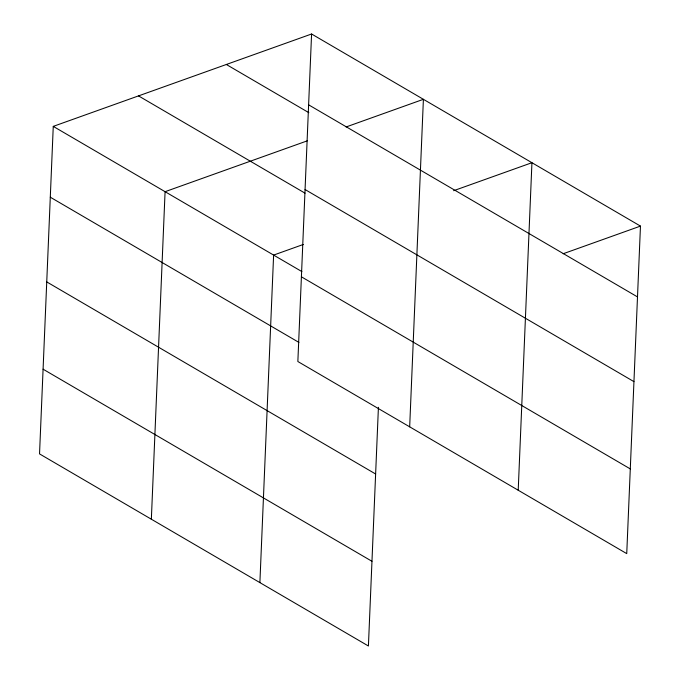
<?xml version="1.0" encoding="UTF-8"?>
<svg xmlns="http://www.w3.org/2000/svg" width="680" height="680" viewBox="0 0 680 680"><rect width="100%" height="100%" fill="white"/><g stroke="black" fill="none" stroke-linecap="round" stroke-linejoin="round"><path stroke-width="1.02" d="M311.584 34L297.857 361.522L626.739 553.622L640.466 226.1L311.584 34L53.261 126.378L39.533 453.9L368.416 646L378.42 407.295M151.351 519.214L165.078 191.692L307.216 140.862M259.887 582.607L273.615 255.085L303.348 244.451M409.675 426.836L423.402 99.314L346.086 126.965M518.211 490.229L531.938 162.707L453.628 190.706M563.15 253.75L640.466 226.1M308.609 104.822L637.5 296.913M226.338 64.481L308.83 112.668M305.065 189.533L633.947 381.633M138.507 95.888L305.048 193.171M53.261 126.378L301.886 271.592M301.401 276.811L630.292 468.911M50.286 197.191L298.92 342.414M46.742 281.911L375.624 474.002M43.078 369.189L371.969 561.289"/></g></svg>
